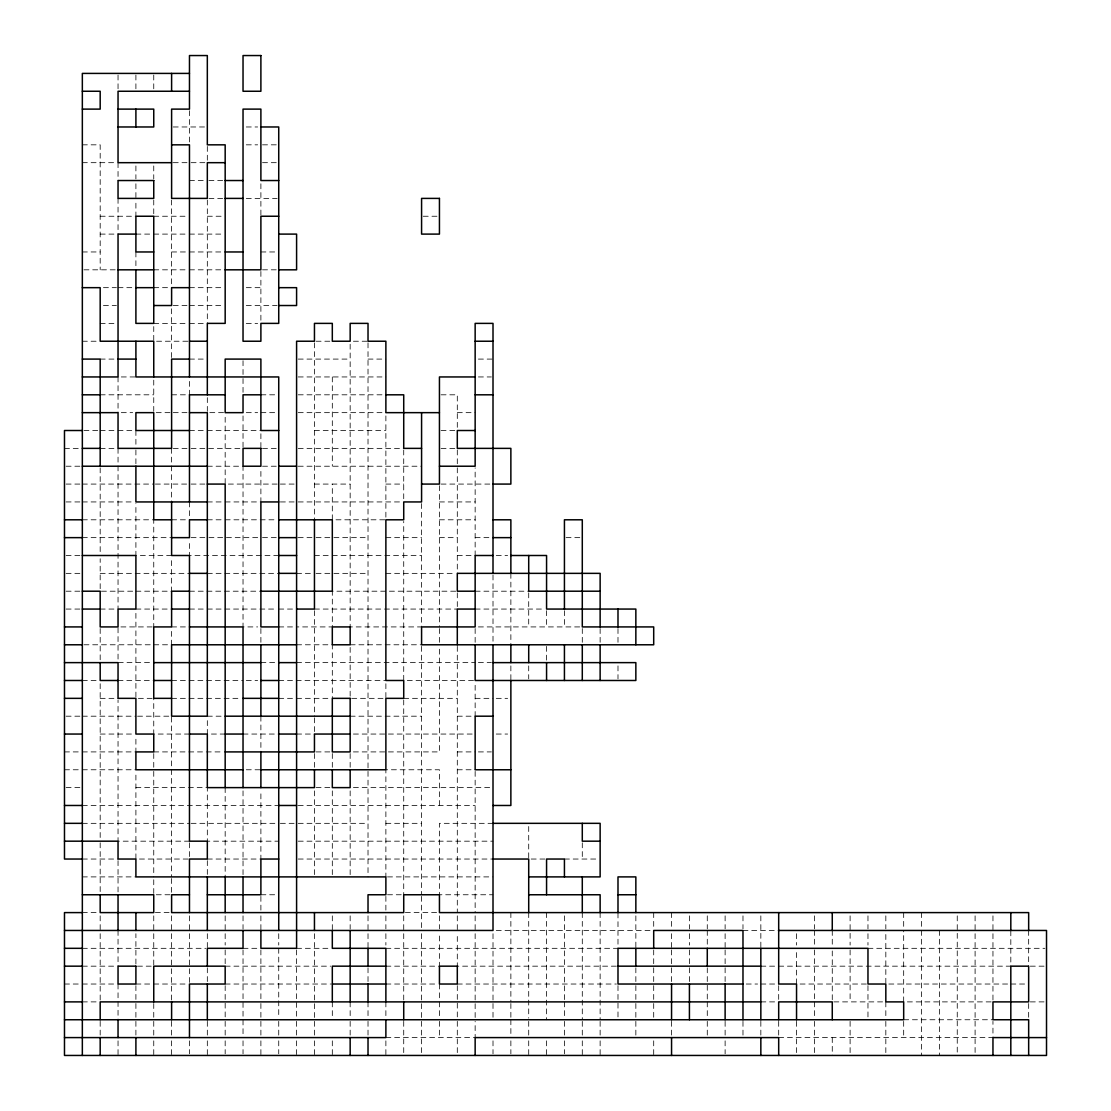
<?xml version="1.0" encoding="UTF-8"?>
<svg xmlns="http://www.w3.org/2000/svg" width="1111" height="1111" viewBox="0 0 1111 1111"><rect width="100%" height="100%" fill="white"/><g stroke="black" fill="none" stroke-linecap="round" stroke-linejoin="round"><path stroke-width="0.75" stroke-dasharray="5 3.75" d="M173.233 126.973L205.702 126.973M246.281 126.973L257.641 126.973M82.339 144.833L100.184 144.833L100.184 269.82M246.281 144.833L257.641 144.833M262.515 144.833L277.125 144.833M82.339 162.678L116.419 162.678M173.233 162.678L187.842 162.678M191.092 162.678L205.702 162.678M262.515 162.678L277.125 162.678M189.467 180.537L205.702 180.537M208.937 180.537L223.547 180.537M208.937 198.397L223.547 198.397M246.281 198.397L277.125 198.397M100.184 216.242L135.903 216.242L135.903 200.022M153.749 216.242L187.842 216.242M207.326 216.242L223.547 216.242M423.208 216.242L439.442 216.242M100.184 234.102L116.419 234.102M135.903 234.102L152.138 234.102M153.749 234.102L187.842 234.102M189.467 234.102L223.547 234.102M82.339 251.961L100.184 251.961M171.608 251.961L187.842 251.961M189.467 251.961L223.547 251.961M260.891 251.961L277.125 251.961M83.95 269.82L116.419 269.82M153.749 269.82L187.842 269.82M189.467 269.82L225.172 269.82M262.515 269.82L277.125 269.82M103.434 287.666L116.419 287.666M118.044 287.666L132.653 287.666M153.749 287.666L169.983 287.666M189.467 287.666L223.547 287.666M246.281 287.666L260.891 287.666M103.434 305.525L116.419 305.525M173.233 305.525L187.842 305.525M189.467 305.525L223.547 305.525M246.281 305.525L277.125 305.525M100.184 323.384L116.419 323.384M153.749 323.384L187.842 323.384M189.467 323.384L205.702 323.384M246.281 323.384L257.641 323.384M82.339 341.23L98.56 341.23M187.842 341.23L153.749 341.23L153.749 325.009M316.079 341.23L332.314 341.23M353.409 341.23L368.019 341.23M100.184 359.089L116.419 359.089M189.467 359.089L205.702 359.089M298.22 359.089L350.159 359.089M368.019 359.089L385.878 359.089M478.397 359.089L493.006 359.089M121.293 376.948L135.903 376.948M298.22 376.948L385.878 376.948M478.397 376.948L491.381 376.948M100.184 394.808L153.749 394.808M171.608 394.808L189.467 394.808L189.467 378.573M260.891 394.808L277.125 394.808M298.22 394.808L385.878 394.808M441.067 394.808L457.301 394.808L457.301 430.512M121.293 412.653L132.653 412.653M169.983 412.653L153.749 412.653L153.749 376.948M173.233 412.653L187.842 412.653M223.547 412.653L207.326 412.653L207.326 396.419M246.281 412.653L257.641 412.653M260.891 412.653L277.125 412.653M298.22 412.653L385.878 412.653M457.301 412.653L475.147 412.653M83.95 430.512L98.56 430.512M100.184 430.512L116.419 430.512M118.044 430.512L132.653 430.512M189.467 430.512L205.702 430.512M207.326 430.512L260.891 430.512M314.455 430.512L385.878 430.512M441.067 430.512L455.677 430.512M64.48 448.372L80.714 448.372M100.184 448.372L116.419 448.372M173.233 448.372L189.467 448.372M191.092 448.372L241.406 448.372M262.515 448.372L277.125 448.372M298.22 448.372L403.724 448.372M441.067 448.372L455.677 448.372M66.105 466.217L80.714 466.217M207.326 466.217L243.031 466.217L243.031 626.923L257.641 626.923M262.515 466.217L278.736 466.217M298.22 466.217L421.583 466.217M66.105 484.077L80.714 484.077M82.339 484.077L153.749 484.077M155.373 484.077L187.842 484.077M191.092 484.077L205.702 484.077M277.125 484.077L225.172 484.077L225.172 415.903M280.361 484.077L296.595 484.077M314.455 484.077L350.159 484.077M385.878 484.077L403.724 484.077M441.067 484.077L493.006 484.077M66.105 501.936L80.714 501.936M82.339 501.936L132.653 501.936M207.326 501.936L223.547 501.936M225.172 501.936L260.891 501.936L260.891 467.842M280.361 501.936L294.971 501.936M298.22 501.936L402.113 501.936M439.442 501.936L475.147 501.936M82.339 519.795L153.749 519.795L153.749 626.923M171.608 519.795L187.842 519.795M207.326 519.795L223.547 519.795M225.172 519.795L277.125 519.795M439.442 519.795L475.147 519.795M82.339 537.641L171.608 537.641M191.092 537.641L205.702 537.641M208.937 537.641L260.891 537.641M262.515 537.641L278.736 537.641M298.22 537.641L312.83 537.641M316.079 537.641L332.314 537.641M333.925 537.641L368.019 537.641M385.878 537.641L421.583 537.641M439.442 537.641L457.301 537.641M475.147 537.641L493.006 537.641M566.054 537.641L580.664 537.641M66.105 555.5L80.714 555.5M171.608 555.5L135.903 555.5L135.903 503.561M278.736 555.5L189.467 555.5L189.467 540.89M314.455 555.5L330.689 555.5M332.314 555.5L421.583 555.5M457.301 555.5L475.147 555.5L475.147 467.842M496.256 555.5L507.616 555.5M66.105 573.359L80.714 573.359M100.184 573.359L189.467 573.359M207.326 573.359L278.736 573.359M296.595 573.359L312.83 573.359M316.079 573.359L332.314 573.359M333.925 573.359L368.019 573.359M385.878 573.359L455.677 573.359M66.105 591.205L80.714 591.205M132.653 591.205L100.184 591.205L100.184 558.75M135.903 591.205L171.608 591.205L171.608 558.75M189.467 591.205L260.891 591.205M455.677 591.205L332.314 591.205L332.314 626.923L296.595 626.923M475.147 591.205L528.711 591.205M66.105 609.064L80.714 609.064M100.184 609.064L116.419 609.064M135.903 609.064L171.608 609.064M189.467 609.064L205.702 609.064M207.326 609.064L277.125 609.064M278.736 609.064L294.971 609.064M314.455 609.064L457.301 609.064M475.147 609.064L544.945 609.064M152.138 626.923L118.044 626.923L118.044 662.628L152.138 662.628M171.608 626.923L187.842 626.923M278.736 626.923L294.971 626.923M478.397 626.923L580.664 626.923M83.95 644.783L152.138 644.783M153.749 644.783L171.608 644.783L171.608 628.548M296.595 644.783L332.314 644.783L332.314 698.347M350.159 644.783L421.583 644.783M260.891 662.628L278.736 662.628M296.595 662.628L475.147 662.628M478.397 662.628L491.381 662.628M82.339 680.487L98.56 680.487M118.044 680.487L153.749 680.487M171.608 680.487L243.031 680.487M246.281 680.487L257.641 680.487M278.736 680.487L385.878 680.487M473.522 680.487L403.724 680.487L403.724 521.406M100.184 698.347L118.044 698.347M152.138 698.347L135.903 698.347L135.903 610.689M171.608 698.347L241.406 698.347M278.736 698.347L294.971 698.347M296.595 698.347L330.689 698.347M403.724 698.347L457.301 698.347M475.147 698.347L493.006 698.347M496.256 698.347L507.616 698.347M66.105 716.192L80.714 716.192M82.339 716.192L135.903 716.192M137.528 716.192L171.608 716.192L171.608 876.898M207.326 716.192L223.547 716.192M350.159 716.192L421.583 716.192M457.301 716.192L475.147 716.192L475.147 683.737M100.184 734.052L132.653 734.052M189.467 734.052L153.749 734.052L153.749 698.347M225.172 734.052L207.326 734.052L207.326 717.817M243.031 734.052L278.736 734.052M296.595 734.052L314.455 734.052M353.409 734.052L475.147 734.052M496.256 734.052L507.616 734.052M64.48 751.911L80.714 751.911M82.339 751.911L135.903 751.911L135.903 735.676M153.749 751.911L223.547 751.911M316.079 751.911L332.314 751.911M353.409 751.911L439.442 751.911L439.442 646.394M457.301 751.911L475.147 751.911M478.397 751.911L491.381 751.911M64.48 769.77L80.714 769.77M82.339 769.77L135.903 769.77M246.281 769.77L260.891 769.77M457.301 769.77L475.147 769.77M66.105 787.616L80.714 787.616M135.903 787.616L207.326 787.616L207.326 841.18L278.736 841.18M316.079 787.616L332.314 787.616M353.409 787.616L493.006 787.616M82.339 805.475L278.736 805.475M298.22 805.475L475.147 805.475M82.339 823.334L189.467 823.334M191.092 823.334L278.736 823.334M280.361 823.334L294.971 823.334M298.22 823.334L368.019 823.334M385.878 823.334L421.583 823.334M493.006 823.334L439.442 823.334L439.442 894.758L493.006 894.758M189.467 841.18L118.044 841.18L118.044 699.972M298.22 841.18L493.006 841.18M82.339 859.039L118.044 859.039M207.326 859.039L260.891 859.039L260.891 790.865M298.22 859.039L493.006 859.039M544.945 859.039L528.711 859.039L528.711 824.959M564.43 859.039L598.51 859.039M82.339 876.898L135.903 876.898M387.503 876.898L493.006 876.898M169.983 894.758L153.749 894.758L153.749 878.523M260.891 894.758L277.125 894.758M387.503 894.758L402.113 894.758M82.339 912.603L98.56 912.603M155.373 912.603L169.983 912.603M405.348 912.603L439.442 912.603M496.256 930.462L652.088 930.462M742.981 930.462L778.686 930.462M82.339 948.322L205.702 948.322M243.031 948.322L257.641 948.322M296.595 948.322L330.689 948.322M385.878 948.322L617.994 948.322L617.994 912.603M867.969 948.322L1044.895 948.322M82.339 966.167L116.419 966.167M225.172 966.167L330.689 966.167M385.878 966.167L439.442 966.167L439.442 933.712M616.369 966.167L457.301 966.167L457.301 933.712M760.841 966.167L777.075 966.167M778.686 966.167L1010.816 966.167L1010.816 930.462M1030.286 966.167L1044.895 966.167M64.48 984.027L80.714 984.027M82.339 984.027L116.419 984.027M135.903 984.027L152.138 984.027M153.749 984.027L187.842 984.027M225.172 984.027L330.689 984.027M385.878 984.027L437.817 984.027M457.301 984.027L616.369 984.027M746.231 984.027L757.591 984.027M760.841 984.027L778.686 984.027M866.344 984.027L796.545 984.027L796.545 949.947M1007.566 984.027L885.828 984.027L885.828 930.462M1010.816 984.027L1027.05 984.027M82.339 1001.886L98.56 1001.886M760.841 1001.886L777.075 1001.886M882.578 1001.886L832.264 1001.886L832.264 949.947M1030.286 1001.886L1044.895 1001.886M903.674 1019.745L992.956 1019.745M385.878 1037.591L475.147 1037.591L475.147 1021.356M778.686 1037.591L992.956 1037.591L992.956 1021.356M1028.661 930.462L1028.661 966.167M1028.661 1003.511L1028.661 1019.745M992.956 915.853L992.956 930.462M992.956 933.712L992.956 1001.886L903.674 1001.886L903.674 930.462M975.097 915.853L975.097 930.462M975.097 933.712L975.097 1055.45M957.251 915.853L957.251 1055.45M939.392 930.462L939.392 1055.45M921.533 912.603L921.533 928.838M921.533 930.462L921.533 1055.45M903.674 912.603L903.674 928.838M903.674 1021.356L903.674 1037.591M885.828 915.853L885.828 928.838M885.828 1001.886L885.828 1019.745M885.828 1021.356L885.828 1055.45M867.969 915.853L867.969 928.838M867.969 933.712L867.969 945.072M867.969 985.651L867.969 1018.12M850.109 915.853L850.109 945.072M850.109 949.947L850.109 1001.886M850.109 1021.356L850.109 1055.45M832.264 930.462L832.264 945.072M832.264 1037.591L832.264 1055.45M814.405 915.853L814.405 928.838M814.405 930.462L814.405 945.072M814.405 949.947L814.405 1000.261M814.405 1001.886L814.405 1018.12M814.405 1021.356L814.405 1055.45M796.545 933.712L796.545 945.072M796.545 1021.356L796.545 1055.45M778.686 985.651L778.686 1001.886M778.686 1021.356L778.686 1035.966M760.841 915.853L760.841 948.322M760.841 1021.356L760.841 1037.591M742.981 915.853L742.981 928.838M742.981 1021.356L742.981 1035.966M725.122 915.853L725.122 928.838M725.122 933.712L725.122 948.322M725.122 949.947L725.122 966.167M725.122 967.792L725.122 982.402M725.122 1021.356L725.122 1037.591M725.122 1040.84L725.122 1053.825M707.276 915.853L707.276 928.838M707.276 930.462L707.276 945.072M707.276 967.792L707.276 1000.261M707.276 1001.886L707.276 1018.12M707.276 1021.356L707.276 1035.966M689.417 915.853L689.417 928.838M689.417 933.712L689.417 945.072M689.417 949.947L689.417 964.556M689.417 967.792L689.417 982.402M671.558 912.603L671.558 928.838M671.558 933.712L671.558 948.322M671.558 949.947L671.558 964.556M671.558 967.792L671.558 982.402M671.558 1021.356L671.558 1035.966M653.699 912.603L653.699 928.838M653.699 949.947L653.699 964.556M653.699 967.792L653.699 982.402M653.699 985.651L653.699 1000.261M653.699 1003.511L653.699 1019.745M653.699 1040.84L653.699 1055.45M635.853 915.853L635.853 948.322M635.853 967.792L635.853 984.027M635.853 985.651L635.853 1001.886M635.853 1003.511L635.853 1018.12M635.853 1021.356L635.853 1037.591M617.994 628.548L617.994 643.158M617.994 665.878L617.994 678.863M617.994 985.651L617.994 1018.12M600.134 628.548L600.134 643.158M600.134 912.603L600.134 1019.745M600.134 1021.356L600.134 1037.591M600.134 1040.84L600.134 1055.45M582.289 628.548L582.289 644.783M582.289 842.805L582.289 859.039M582.289 912.603L582.289 1019.745M582.289 1021.356L582.289 1037.591M582.289 1040.84L582.289 1055.45M564.43 610.689L564.43 626.923M564.43 915.853L564.43 1000.261M564.43 1001.886L564.43 1019.745M564.43 1021.356L564.43 1037.591M564.43 1040.84L564.43 1053.825M546.57 610.689L546.57 626.923M546.57 646.394L546.57 661.003M546.57 912.603L546.57 1019.745M546.57 1040.84L546.57 1055.45M528.711 592.83L528.711 626.923M528.711 665.878L528.711 678.863M528.711 912.603L528.711 1018.12M528.711 1021.356L528.711 1035.966M528.711 1040.84L528.711 1055.45M510.866 573.359L510.866 644.783M510.866 665.878L510.866 680.487M510.866 912.603L510.866 1001.886M510.866 1003.511L510.866 1018.12M510.866 1019.745L510.866 1037.591M510.866 1040.84L510.866 1053.825M493.006 574.984L493.006 644.783M493.006 933.712L493.006 1001.886M493.006 1003.511L493.006 1019.745M493.006 1040.84L493.006 1053.825M475.147 628.548L475.147 644.783M475.147 771.381L475.147 912.603M475.147 915.853L475.147 930.462M475.147 933.712L475.147 1019.745M457.301 449.997L457.301 466.217M457.301 467.842L457.301 573.359M457.301 592.83L457.301 607.439M457.301 646.394L457.301 912.603M457.301 915.853L457.301 930.462M457.301 985.651L457.301 1018.12M457.301 1021.356L457.301 1055.45M439.442 485.701L439.442 626.923M439.442 628.548L439.442 644.783M439.442 805.475L439.442 769.77L385.878 769.77L385.878 876.898M439.442 915.853L439.442 928.838M439.442 984.027L439.442 1000.261M439.442 1001.886L439.442 1018.12M439.442 1021.356L439.442 1037.591M421.583 503.561L421.583 626.923L350.159 626.923L350.159 342.855M421.583 646.394L421.583 894.758M421.583 896.369L421.583 930.462M421.583 933.712L421.583 1019.745M421.583 1021.356L421.583 1055.45M403.724 449.997L403.724 501.936M403.724 699.972L403.724 894.758M403.724 915.853L403.724 930.462M403.724 933.712L403.724 1001.886M403.724 1021.356L403.724 1055.45M385.878 415.903L385.878 519.795L332.314 519.795L332.314 484.077M385.878 683.737L385.878 698.347L350.159 698.347L350.159 646.394M385.878 896.369L385.878 912.603M385.878 915.853L385.878 928.838M385.878 933.712L385.878 945.072M385.878 1001.886L385.878 1018.12M385.878 1040.84L385.878 1055.45M368.019 342.855L368.019 769.77M368.019 771.381L368.019 876.898M368.019 915.853L368.019 930.462M368.019 933.712L368.019 948.322M368.019 967.792L368.019 982.402M368.019 1001.886L368.019 1019.745M368.019 1021.356L368.019 1035.966M350.159 753.536L350.159 769.77M350.159 790.865L350.159 876.898M350.159 915.853L350.159 928.838M350.159 1001.886L350.159 1018.12M350.159 1021.356L350.159 1037.591M332.314 376.948L332.314 466.217M332.314 753.536L332.314 769.77M332.314 790.865L332.314 876.898M332.314 915.853L332.314 930.462M332.314 1001.886L332.314 1018.12M332.314 1040.84L332.314 1055.45M314.455 342.855L314.455 519.795M314.455 610.689L314.455 716.192M314.455 717.817L314.455 732.427M314.455 753.536L314.455 769.77M314.455 790.865L314.455 876.898M314.455 933.712L314.455 1019.745M314.455 1021.356L314.455 1037.591M314.455 1040.84L314.455 1055.45M296.595 949.947L296.595 1018.12M296.595 1021.356L296.595 1037.591M296.595 1040.84L296.595 1055.45M278.736 933.712L278.736 945.072M278.736 948.322L278.736 1018.12M278.736 1021.356L278.736 1037.591M278.736 1040.84L278.736 1053.825M260.891 183.787L260.891 216.242M260.891 271.431L260.891 323.384M260.891 433.762L260.891 448.372M260.891 628.548L260.891 644.783M260.891 716.192L260.891 751.911M260.891 896.369L260.891 910.978M260.891 915.853L260.891 930.462M260.891 949.947L260.891 1001.886M260.891 1003.511L260.891 1019.745M260.891 1021.356L260.891 1037.591M260.891 1040.84L260.891 1055.45M243.031 360.714L243.031 376.948M243.031 378.573L243.031 393.183M243.031 415.903L243.031 448.372M243.031 790.865L243.031 876.898M243.031 915.853L243.031 928.838M243.031 949.947L243.031 1037.591M243.031 1040.84L243.031 1053.825M225.172 787.616L225.172 876.898M225.172 915.853L225.172 930.462M225.172 933.712L225.172 945.072M225.172 949.947L225.172 964.556M225.172 985.651L225.172 1019.745M225.172 1021.356L225.172 1037.591M225.172 1040.84L225.172 1053.825M207.326 146.444L207.326 162.678M207.326 200.022L207.326 323.384M207.326 860.664L207.326 876.898M207.326 933.712L207.326 948.322M207.326 967.792L207.326 982.402M207.326 1021.356L207.326 1037.591M207.326 1040.84L207.326 1055.45M189.467 110.739L189.467 144.833M189.467 501.936L189.467 519.795M189.467 842.805L189.467 859.039L135.903 859.039L135.903 771.381M189.467 915.853L189.467 930.462M189.467 933.712L189.467 984.027M189.467 1040.84L189.467 1053.825M171.608 200.022L171.608 287.666M171.608 308.775L171.608 359.089M171.608 448.372L171.608 501.936M171.608 878.523L171.608 894.758M171.608 915.853L171.608 930.462M171.608 933.712L171.608 1001.886M171.608 1021.356L171.608 1037.591M171.608 1040.84L171.608 1055.45M153.749 75.034L153.749 89.644M153.749 165.928L153.749 178.913M153.749 200.022L153.749 214.631M153.749 753.536L153.749 769.77M153.749 771.381L153.749 876.898M153.749 915.853L153.749 930.462M153.749 933.712L153.749 966.167L135.903 966.167L135.903 933.712M153.749 1003.511L153.749 1019.745M153.749 1021.356L153.749 1037.591M153.749 1040.84L153.749 1055.45M135.903 75.034L135.903 89.644M135.903 165.928L135.903 178.913M135.903 183.787L135.903 198.397M135.903 251.961L135.903 268.195M135.903 430.512L135.903 445.122M135.903 449.997L135.903 466.217M135.903 985.651L135.903 1000.261M135.903 1003.511L135.903 1018.12M135.903 1021.356L135.903 1037.591M118.044 75.034L118.044 91.255M118.044 162.678L118.044 180.537M118.044 198.397L118.044 234.102M118.044 376.948L118.044 412.653M118.044 448.372L118.044 609.064M118.044 860.664L118.044 894.758M118.044 930.462L118.044 966.167M118.044 984.027L118.044 1019.745M118.044 1040.84L118.044 1055.45M100.184 467.842L100.184 555.5M100.184 628.548L100.184 662.628M100.184 683.737L100.184 841.18M100.184 842.805L100.184 894.758M100.184 915.853L100.184 930.462M100.184 933.712L100.184 1001.886M100.184 1021.356L100.184 1037.591"/><path stroke-width="1.5" d="M189.467 73.409L82.339 73.409L82.339 1055.45M82.339 91.255L100.184 91.255L100.184 109.114L82.339 109.114M189.467 91.255L118.044 91.255L118.044 162.678L171.608 162.678M118.044 109.114L153.749 109.114L153.749 126.973L118.044 126.973M260.891 126.973L278.736 126.973L278.736 323.384L260.891 323.384L260.891 341.23L243.031 341.23L243.031 109.114L260.891 109.114L260.891 180.537L278.736 180.537M171.608 144.833L189.467 144.833L189.467 376.948M225.172 162.678L207.326 162.678L207.326 198.397L171.608 198.397L171.608 109.114L189.467 109.114L189.467 55.55L207.326 55.55L207.326 144.833L225.172 144.833L225.172 323.384L207.326 323.384L207.326 394.808M225.172 180.537L243.031 180.537M225.172 198.397L243.031 198.397M278.736 216.242L260.891 216.242L260.891 269.82L225.172 269.82M135.903 234.102L118.044 234.102L118.044 376.948L82.339 376.948M278.736 234.102L296.595 234.102L296.595 269.82L278.736 269.82M153.749 251.961L135.903 251.961L135.903 216.242L153.749 216.242L153.749 323.384L135.903 323.384L135.903 269.82M225.172 251.961L243.031 251.961M118.044 269.82L153.749 269.82M82.339 287.666L100.184 287.666L100.184 341.23L153.749 341.23L153.749 376.948M135.903 287.666L153.749 287.666M189.467 287.666L171.608 287.666L171.608 305.525L153.749 305.525M278.736 287.666L296.595 287.666L296.595 305.525L278.736 305.525M189.467 341.23L207.326 341.23M475.147 341.23L493.006 341.23M82.339 359.089L100.184 359.089L100.184 466.217M118.044 359.089L135.903 359.089M189.467 359.089L171.608 359.089L171.608 448.372L118.044 448.372L118.044 412.653L82.339 412.653M475.147 376.948L439.442 376.948L439.442 484.077L421.583 484.077M82.339 394.808L100.184 394.808M225.172 394.808L189.467 394.808L189.467 501.936M260.891 394.808L243.031 394.808L243.031 412.653L225.172 412.653L225.172 359.089L260.891 359.089L260.891 430.512L278.736 430.512M385.878 394.808L403.724 394.808L403.724 448.372L421.583 448.372M475.147 394.808L493.006 394.808M189.467 412.653L207.326 412.653L207.326 716.192L171.608 716.192L171.608 644.783L296.595 644.783M439.442 412.653L385.878 412.653L385.878 341.23L368.019 341.23L368.019 323.384L350.159 323.384L350.159 341.23L332.314 341.23L332.314 323.384L314.455 323.384L314.455 341.23L296.595 341.23L296.595 948.322L260.891 948.322L260.891 930.462M82.339 430.512L64.48 430.512L64.48 859.039L82.339 859.039M189.467 430.512L135.903 430.512L135.903 412.653L153.749 412.653L153.749 519.795L171.608 519.795M475.147 430.512L457.301 430.512L457.301 448.372L510.866 448.372L510.866 484.077L493.006 484.077M82.339 448.372L100.184 448.372M82.339 466.217L207.326 466.217M278.736 466.217L296.595 466.217M439.442 466.217L475.147 466.217L475.147 323.384L493.006 323.384L493.006 573.359M207.326 484.077L225.172 484.077L225.172 787.616M207.326 501.936L135.903 501.936L135.903 466.217M278.736 501.936L260.891 501.936L260.891 626.923L278.736 626.923M64.48 519.795L82.339 519.795M207.326 519.795L189.467 519.795L189.467 537.641L171.608 537.641M278.736 519.795L332.314 519.795L332.314 591.205L260.891 591.205M493.006 519.795L510.866 519.795L510.866 573.359M64.48 537.641L82.339 537.641M278.736 537.641L296.595 537.641M493.006 537.641L510.866 537.641M82.339 555.5L135.903 555.5L135.903 609.064L118.044 609.064L118.044 626.923L100.184 626.923L100.184 591.205L82.339 591.205M278.736 555.5L296.595 555.5M493.006 555.5L475.147 555.5L475.147 626.923L421.583 626.923L421.583 644.783L653.699 644.783L653.699 626.923L582.289 626.923L582.289 519.795L564.43 519.795L564.43 609.064M510.866 555.5L546.57 555.5L546.57 609.064L635.853 609.064L635.853 644.783M189.467 573.359L207.326 573.359M278.736 573.359L296.595 573.359M189.467 591.205L171.608 591.205L171.608 626.923L153.749 626.923L153.749 698.347L171.608 698.347M475.147 591.205L457.301 591.205L457.301 573.359L600.134 573.359L600.134 626.923M600.134 591.205L528.711 591.205L528.711 555.5M82.339 609.064L100.184 609.064M171.608 609.064L189.467 609.064M296.595 609.064L314.455 609.064L314.455 519.795M475.147 609.064L457.301 609.064L457.301 644.783M64.48 626.923L82.339 626.923M189.467 626.923L243.031 626.923L243.031 787.616M64.48 644.783L82.339 644.783M64.48 662.628L118.044 662.628L118.044 698.347L135.903 698.347L135.903 734.052L153.749 734.052L153.749 751.911L135.903 751.911L135.903 769.77L243.031 769.77M153.749 662.628L260.891 662.628M278.736 662.628L296.595 662.628M493.006 662.628L635.853 662.628L635.853 680.487L475.147 680.487L475.147 644.783M64.48 680.487L82.339 680.487M118.044 680.487L100.184 680.487L100.184 662.628M153.749 680.487L171.608 680.487M260.891 680.487L278.736 680.487M64.48 698.347L82.339 698.347M243.031 698.347L278.736 698.347M225.172 716.192L350.159 716.192M493.006 716.192L475.147 716.192L475.147 769.77L510.866 769.77M64.48 734.052L82.339 734.052M189.467 734.052L207.326 734.052L207.326 787.616L314.455 787.616L314.455 769.77M225.172 734.052L243.031 734.052M278.736 734.052L296.595 734.052M350.159 734.052L314.455 734.052L314.455 751.911L225.172 751.911M260.891 769.77L385.878 769.77L385.878 698.347L403.724 698.347L403.724 680.487L385.878 680.487L385.878 519.795L403.724 519.795L403.724 501.936L421.583 501.936L421.583 412.653M64.48 805.475L82.339 805.475M278.736 805.475L296.595 805.475M493.006 805.475L510.866 805.475L510.866 680.487M64.48 823.334L82.339 823.334M493.006 823.334L600.134 823.334L600.134 876.898L528.711 876.898M64.48 841.18L118.044 841.18L118.044 859.039L135.903 859.039L135.903 876.898L385.878 876.898L385.878 894.758L368.019 894.758L368.019 912.603M600.134 841.18L582.289 841.18L582.289 823.334M278.736 859.039L260.891 859.039L260.891 894.758L207.326 894.758M493.006 859.039L528.711 859.039L528.711 912.603M82.339 894.758L153.749 894.758L153.749 912.603L100.184 912.603L100.184 894.758M189.467 894.758L171.608 894.758L171.608 912.603L403.724 912.603L403.724 894.758L439.442 894.758L439.442 912.603L1028.661 912.603L1028.661 930.462M528.711 894.758L600.134 894.758L600.134 912.603M617.994 894.758L635.853 894.758M82.339 912.603L64.48 912.603L64.48 1055.45L1046.52 1055.45L1046.52 930.462L778.686 930.462M64.48 930.462L493.006 930.462L493.006 644.783M64.48 948.322L82.339 948.322M64.48 966.167L82.339 966.167M385.878 966.167L332.314 966.167L332.314 1001.886M617.994 966.167L760.841 966.167M332.314 984.027L385.878 984.027M742.981 984.027L617.994 984.027L617.994 948.322L867.969 948.322L867.969 984.027L885.828 984.027L885.828 1001.886L903.674 1001.886L903.674 1019.745L64.48 1019.745M64.48 1001.886L82.339 1001.886M760.841 1001.886L100.184 1001.886L100.184 1019.745M64.48 1037.591L385.878 1037.591L385.878 1019.745M1046.52 1037.591L992.956 1037.591L992.956 1055.45M1028.661 1055.45L1028.661 1019.745L992.956 1019.745L992.956 1001.886L1028.661 1001.886L1028.661 966.167L1010.816 966.167L1010.816 1055.45M1010.816 912.603L1010.816 930.462M832.264 912.603L832.264 930.462M832.264 1019.745L832.264 1001.886L778.686 1001.886L778.686 1019.745M796.545 1019.745L796.545 984.027L778.686 984.027L778.686 912.603M778.686 1055.45L778.686 1037.591L475.147 1037.591L475.147 1055.45M760.841 948.322L760.841 1019.745M760.841 1037.591L760.841 1055.45M742.981 1019.745L742.981 930.462L653.699 930.462L653.699 948.322M725.122 984.027L725.122 1019.745M707.276 948.322L707.276 966.167M689.417 984.027L689.417 1019.745M671.558 984.027L671.558 1019.745M671.558 1037.591L671.558 1055.45M635.853 912.603L635.853 876.898L617.994 876.898L617.994 912.603M635.853 948.322L635.853 966.167M617.994 609.064L617.994 626.923M600.134 644.783L600.134 680.487M582.289 644.783L582.289 680.487M582.289 876.898L582.289 912.603M564.43 644.783L564.43 680.487M564.43 876.898L564.43 859.039L546.57 859.039L546.57 894.758M546.57 662.628L546.57 680.487M528.711 644.783L528.711 662.628M510.866 644.783L510.866 662.628M403.724 1001.886L403.724 1019.745M385.878 1001.886L385.878 948.322L332.314 948.322L332.314 930.462M368.019 948.322L368.019 966.167M368.019 984.027L368.019 1001.886M368.019 1037.591L368.019 1055.45M350.159 769.77L350.159 787.616L332.314 787.616L332.314 769.77M350.159 930.462L350.159 1001.886M350.159 1037.591L350.159 1055.45M314.455 912.603L314.455 930.462M278.736 930.462L278.736 376.948L135.903 376.948L135.903 341.23M260.891 644.783L260.891 716.192M260.891 751.911L260.891 787.616M243.031 876.898L243.031 912.603M243.031 930.462L243.031 948.322L207.326 948.322L207.326 966.167M225.172 876.898L225.172 912.603M207.326 876.898L207.326 930.462M207.326 984.027L207.326 1019.745M189.467 912.603L189.467 859.039L207.326 859.039L207.326 841.18L189.467 841.18L189.467 555.5L171.608 555.5L171.608 501.936M189.467 1037.591L189.467 984.027L225.172 984.027L225.172 966.167L153.749 966.167L153.749 1001.886M171.608 73.409L171.608 91.255M171.608 1001.886L171.608 1019.745M135.903 109.114L135.903 126.973M135.903 912.603L135.903 930.462M135.903 1037.591L135.903 1055.45M118.044 894.758L118.044 930.462M118.044 1019.745L118.044 1037.591M100.184 1037.591L100.184 1055.45M260.891 55.55L243.031 55.55L243.031 91.255L260.891 91.255L260.891 55.55M153.749 180.537L118.044 180.537L118.044 198.397L153.749 198.397L153.749 180.537M439.442 198.397L421.583 198.397L421.583 234.102L439.442 234.102L439.442 198.397M260.891 448.372L243.031 448.372L243.031 466.217L260.891 466.217L260.891 448.372M350.159 626.923L332.314 626.923L332.314 644.783L350.159 644.783L350.159 626.923M350.159 698.347L332.314 698.347L332.314 751.911L350.159 751.911L350.159 698.347M135.903 966.167L118.044 966.167L118.044 984.027L135.903 984.027L135.903 966.167M457.301 966.167L439.442 966.167L439.442 984.027L457.301 984.027L457.301 966.167"/></g></svg>
